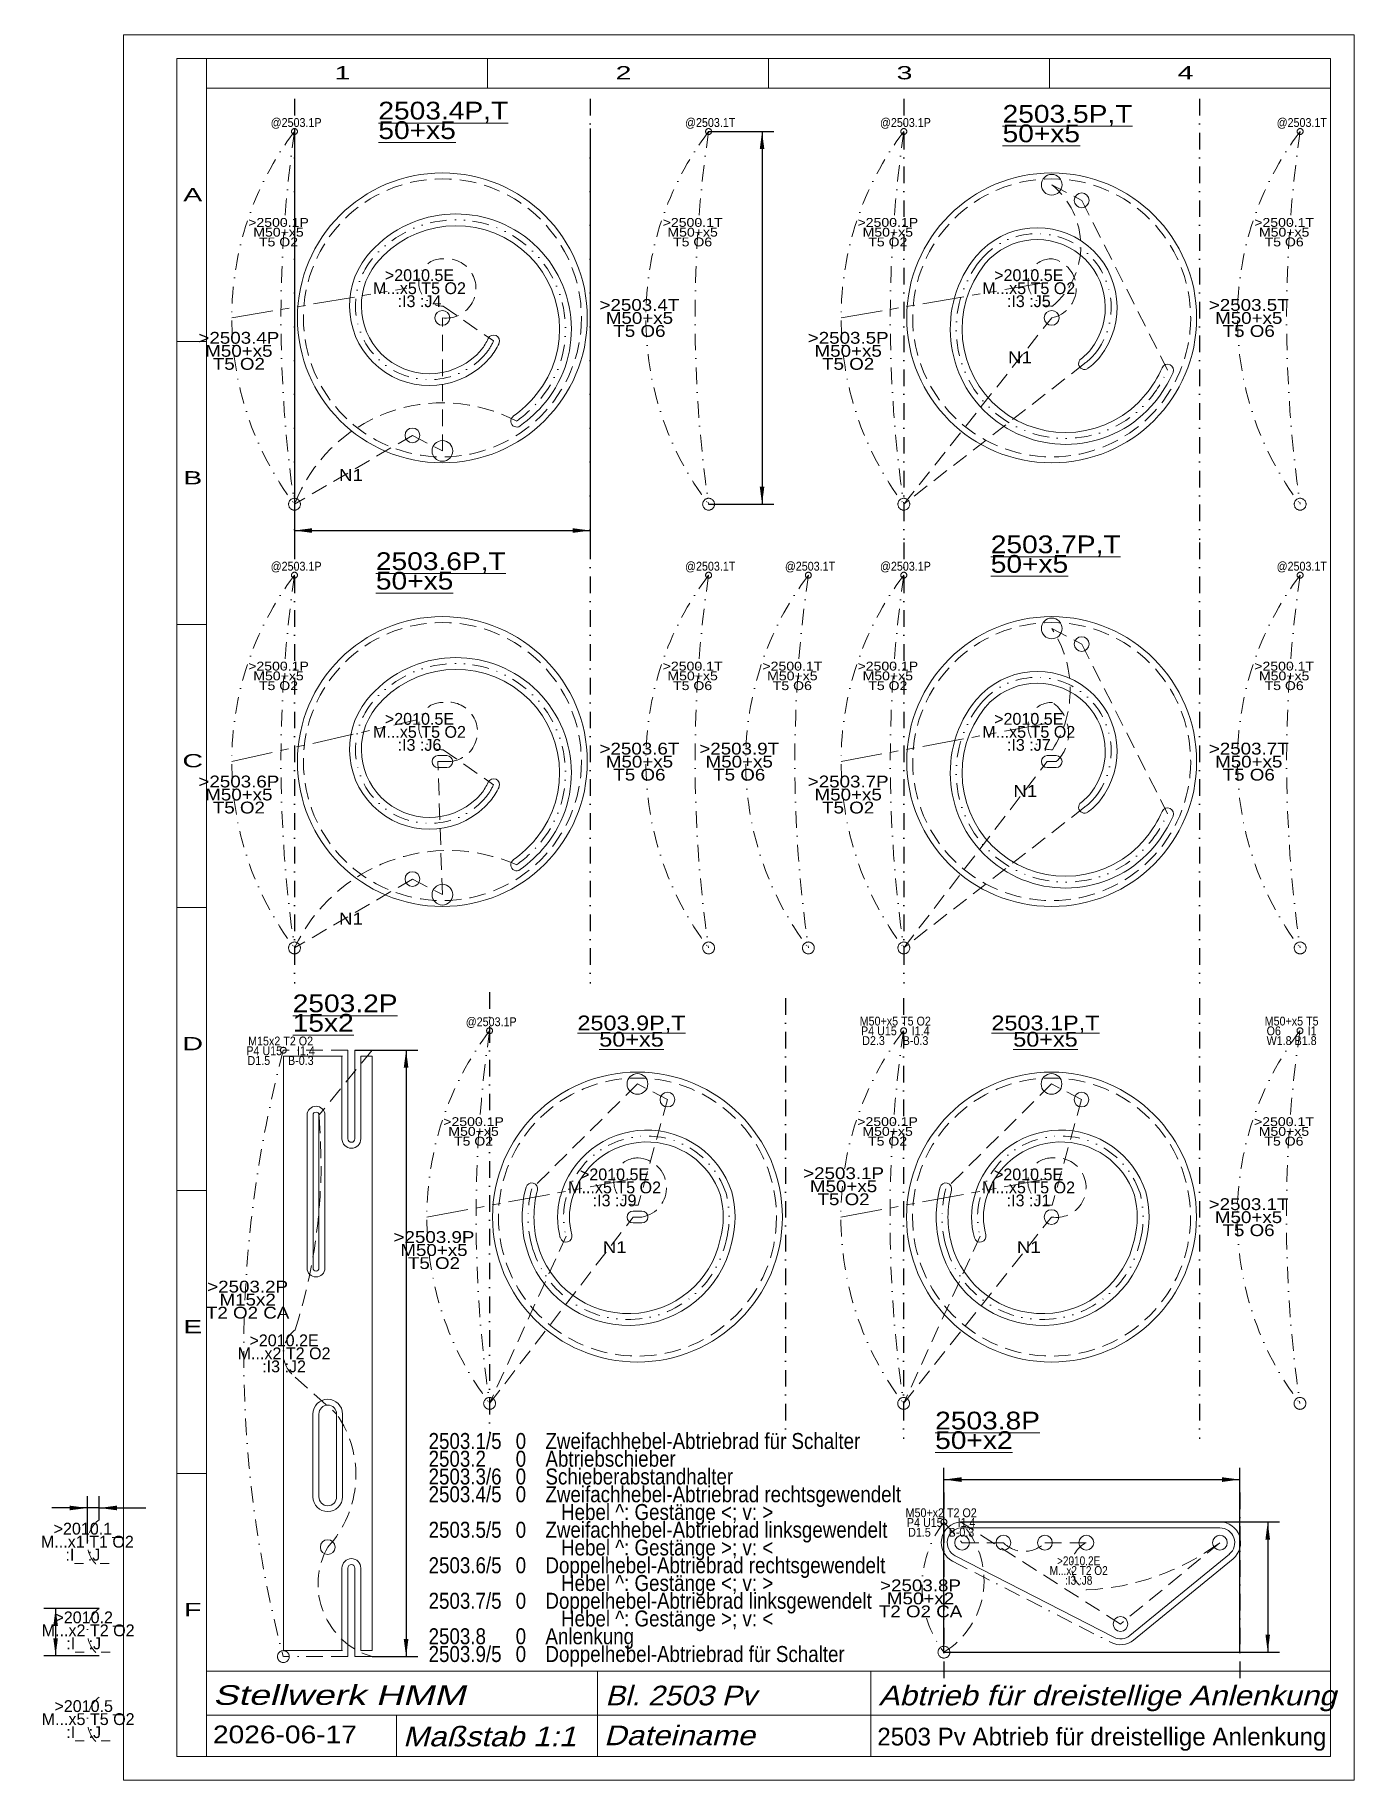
# Model space of a CAD drawing. Extents: x -14 to 209, y 1 to 296.
import ezdxf
from ezdxf.enums import TextEntityAlignment as Align

# ---------------------------------------------------------------- set-up
doc = ezdxf.new("R2010")
doc.units = 0
doc.header["$LTSCALE"] = 5.614231
for name, pattern in [('BORDER', [1.75, 0.5, -0.25, 0.5, -0.25, 0, -0.25]), ('DASHDOT', [1, 0.5, -0.25, 0, -0.25]), ('DASHED', [0.75, 0.5, -0.25]), ('DIVIDE', [1.25, 0.5, -0.25, 0, -0.25, 0, -0.25]), ('PHANTOM', [2.5, 1.25, -0.25, 0.25, -0.25, 0.25, -0.25])]:
    doc.linetypes.add(name, pattern=pattern)
for name, color, linetype, lineweight in [('2010___ ZIFFERN', 230, 'CONTINUOUS', 13), ('2501 HEBEL 22_5_0_-22_5', 190, 'CONTINUOUS', 18), ('2501 ROLLEN', 134, 'CONTINUOUS', 18), ('2501 SCHIEBER', 142, 'CONTINUOUS', 18), ('2503_1P', 30, 'CONTINUOUS', 0), ('2503_1T', 14, 'CONTINUOUS', 0), ('2503_2P', 30, 'CONTINUOUS', 0), ('2503_4P', 30, 'CONTINUOUS', 0), ('2503_4T', 14, 'CONTINUOUS', 0), ('2503_5P', 30, 'CONTINUOUS', 0), ('2503_5T', 14, 'CONTINUOUS', 0), ('2503_6P', 30, 'CONTINUOUS', 0), ('2503_6T', 14, 'CONTINUOUS', 0), ('2503_7P', 30, 'CONTINUOUS', 0), ('2503_7T', 14, 'CONTINUOUS', 0), ('2503_8P', 30, 'CONTINUOUS', 0), ('2503_9P', 30, 'CONTINUOUS', 0), ('2503_9T', 14, 'CONTINUOUS', 0), ('2503___ ABTRIEB FÜR DREISTELLIGE ANLENKUNG', 6, 'DASHDOT', 0), ('BEMASSUNG', 7, 'CONTINUOUS', 25), ('BESCHRIFTUNG0', 7, 'CONTINUOUS', 25), ('MASSGRENZEN', 172, 'CONTINUOUS', 25), ('MASSLINIEN', 172, 'CONTINUOUS', 25), ('MASSTEXTE', 212, 'CONTINUOUS', 25), ('MITTELLINIEN', 5, 'DASHDOT', 25), ('STANDARD', 7, 'CONTINUOUS', 0)]:
    doc.layers.add(name, color=color, linetype=linetype, lineweight=lineweight)
doc.styles.add('Arial', font='arial.ttf')

# ---------------------------------------------------------------- blocks, each defined once
blk = doc.blocks.new('D352244480')
at = {"layer": 'MASSGRENZEN'}
for points in [[(194.4, 44.63), (194.79, 41.65), (194.01, 41.65)], [(194.4, 22.62), (194.01, 25.6), (194.79, 25.6)]]:
    blk.add_solid(points, dxfattribs=at)
at = {"layer": 'MASSLINIEN', "color": 172}
for p, q in [((142.44, 44.63), (196.4, 44.63)), ((194.4, 44.63), (194.4, 22.62)), ((139.66, 22.62), (196.4, 22.62))]:
    blk.add_line(p, q, dxfattribs=at)
blk = doc.blocks.new('D352244224')
at = {"layer": 'MASSGRENZEN'}
for points in [[(139.66, 51.8), (142.64, 52.19), (142.64, 51.4)], [(189.66, 51.8), (186.69, 51.4), (186.69, 52.19)]]:
    blk.add_solid(points, dxfattribs=at)
at = {"layer": 'MASSLINIEN', "color": 172}
for p, q in [((139.66, 22.62), (139.66, 53.8)), ((189.66, 22.62), (189.66, 53.8)), ((139.66, 51.8), (189.66, 51.8))]:
    blk.add_line(p, q, dxfattribs=at)
blk = doc.blocks.new('D352242688')
at = {"layer": 'MASSGRENZEN'}
for points in [[(48.75, 124.38), (49.14, 121.41), (48.35, 121.41)], [(48.75, 21.88), (48.35, 24.85), (49.14, 24.85)]]:
    blk.add_solid(points, dxfattribs=at)
at = {"layer": 'MASSLINIEN', "color": 172}
for p, q in [((40.1, 124.38), (50.75, 124.38)), ((48.75, 124.38), (48.75, 21.88)), ((43, 21.88), (50.75, 21.88))]:
    blk.add_line(p, q, dxfattribs=at)
blk = doc.blocks.new('D352232192')
at = {"layer": 'MASSGRENZEN'}
for points in [[(29.88, 212.22), (32.86, 212.61), (32.86, 211.83)], [(79.88, 212.22), (76.91, 211.83), (76.91, 212.61)]]:
    blk.add_solid(points, dxfattribs=at)
at = {"layer": 'MASSLINIEN', "color": 172}
for p, q in [((29.88, 280.17), (29.88, 210.22)), ((79.88, 280.17), (79.88, 210.22)), ((29.88, 212.22), (79.88, 212.22))]:
    blk.add_line(p, q, dxfattribs=at)
blk = doc.blocks.new('D352242176')
at = {"layer": 'MASSGRENZEN'}
for points in [[(108.92, 279.67), (109.31, 276.69), (108.53, 276.69)], [(108.92, 216.67), (108.53, 219.64), (109.31, 219.64)]]:
    blk.add_solid(points, dxfattribs=at)
at = {"layer": 'MASSLINIEN', "color": 172}
for p, q in [((99.88, 279.67), (110.92, 279.67)), ((108.92, 279.67), (108.92, 216.67)), ((99.88, 216.67), (110.92, 216.67))]:
    blk.add_line(p, q, dxfattribs=at)
blk = doc.blocks.new('D397008128')
at = {"layer": 'MASSGRENZEN'}
for points in [[(-10.5, 30.02), (-10.11, 27.04), (-10.89, 27.04)], [(-10.5, 22.02), (-10.89, 24.99), (-10.11, 24.99)]]:
    blk.add_solid(points, dxfattribs=at)
at = {"layer": 'MASSLINIEN', "color": 172}
for p, q in [((-3.13, 30.02), (-12.5, 30.02)), ((-10.5, 30.02), (-10.5, 22.02)), ((-3.13, 22.02), (-12.5, 22.02))]:
    blk.add_line(p, q, dxfattribs=at)
blk = doc.blocks.new('D397009920')
at = {"layer": 'MASSGRENZEN'}
for points in [[(-5.13, 47), (-8.1, 46.61), (-8.1, 47.39)], [(-3.13, 47), (-0.15, 47.39), (-0.15, 46.61)]]:
    blk.add_solid(points, dxfattribs=at)
at = {"layer": 'MASSLINIEN', "color": 172}
for p, q in [((-5.13, 41.01), (-5.13, 49)), ((-3.13, 45.01), (-3.13, 49)), ((-5.13, 47), (-11.16, 47)), ((-3.13, 47), (-5.13, 47)), ((-3.13, 47), (4.77, 47))]:
    blk.add_line(p, q, dxfattribs=at)

msp = doc.modelspace()

# ---------------------------------------------------------------- linework, layer by layer
at = {"layer": '2010___ ZIFFERN', "linetype": 'DASHDOT'}
for centre in [(-0.13, 41.01), (-0.13, 26.02), (-0.13, 11.02)]:
    msp.add_arc(centre, 5, 126.8699, 233.1301, dxfattribs=at)
at = {"layer": '2501 HEBEL 22_5_0_-22_5'}
for p, q in [((186.32, 43.63), (142.53, 43.63)), ((141.58, 38.9), (168.37, 25.15)), ((171.1, 25.44), (187.91, 39.19))]:
    msp.add_line(p, q, dxfattribs=at)
for centre, radius, start, end in [((142.73, 41.13), 2.51, 94.5106, 242.843), ((186.32, 41.13), 2.5, 309.2828, 450), ((169.51, 27.38), 2.5, 242.843, 309.2828)]:
    msp.add_arc(centre, radius, start, end, dxfattribs=at)
at = {"layer": '2501 ROLLEN'}
for p, q in [((54.13, 174.17), (55.63, 174.17)), ((157.13, 174.17), (158.63, 174.17)), ((55.63, 172.17), (54.13, 172.17)), ((158.63, 172.17), (157.13, 172.17)), ((87.11, 97.17), (88.61, 97.17)), ((88.61, 95.17), (87.11, 95.17))]:
    msp.add_line(p, q, dxfattribs=at)
for centre in [(54.88, 248.17), (54.88, 248.17), (157.88, 248.17), (157.88, 248.17), (54.88, 173.17), (54.88, 173.17), (157.88, 173.17), (157.88, 173.17), (87.86, 96.17), (157.85, 96.17)]:
    msp.add_circle(centre, 24.5, dxfattribs=at)
at = {"layer": '2501 ROLLEN', "linetype": 'DASHED'}
for centre in [(54.88, 248.17), (157.88, 248.17), (54.88, 173.17), (157.88, 173.17), (87.86, 96.17), (157.85, 96.17)]:
    msp.add_circle(centre, 23.5, dxfattribs=at)
at = {"layer": '2501 ROLLEN'}
for centre, radius, start, end in [((57.19, 246.24), 19.5, 320.8349, 500.6322), ((57.19, 246.24), 17.5, 320.8349, 500.6322), ((155.43, 249.91), 13.5, 321.6737, 499.7934), ((155.43, 249.91), 11.5, 321.6737, 499.7934), ((52.69, 250.22), 13.5, 141.6737, 319.7934), ((52.69, 250.22), 11.5, 141.6737, 319.7934), ((160.23, 246.29), 19.5, 140.8349, 320.6322), ((160.23, 246.29), 17.5, 140.8349, 320.6322), ((63.54, 244.26), 1, 335.7336, 515.7336), ((54.88, 248.17), 8.5, 320.8442, 335.7336), ((54.88, 248.17), 10.5, 320.8442, 335.7336), ((157.88, 248.17), 8.5, 305.7336, 320.623), ((163.43, 240.45), 1, 125.7336, 305.7336), ((157.88, 248.17), 10.5, 305.7336, 320.623), ((157.88, 248.17), 20.5, 320.7385, 335.7336), ((177.48, 239.33), 1, 335.7336, 515.7336), ((157.88, 248.17), 22.5, 320.7385, 335.7336), ((54.88, 248.17), 20.5, 305.7336, 320.7286), ((54.88, 248.17), 22.5, 305.7336, 320.7286), ((67.44, 230.71), 1, 125.7336, 305.7336), ((57.19, 171.24), 19.5, 320.8349, 500.6322), ((57.19, 171.24), 17.5, 320.8349, 500.6322), ((155.43, 174.91), 13.5, 321.6737, 499.7934), ((155.43, 174.91), 11.5, 321.6737, 499.7934), ((52.69, 175.22), 13.5, 141.6737, 319.7934), ((160.23, 171.29), 19.5, 140.8349, 320.6322), ((52.69, 175.22), 11.5, 141.6737, 319.7934), ((160.23, 171.29), 17.5, 140.8349, 320.6322), ((54.13, 173.17), 1, 90, 270), ((55.63, 173.17), 1, 270, 450), ((157.13, 173.17), 1, 90, 270), ((158.63, 173.17), 1, 270, 450), ((54.88, 173.17), 8.5, 320.8442, 335.7336), ((63.54, 169.26), 1, 335.7336, 515.7336), ((54.88, 173.17), 10.5, 320.8442, 335.7336), ((163.43, 165.45), 1, 125.7336, 305.7336), ((157.88, 173.17), 8.5, 305.7336, 320.623), ((157.88, 173.17), 10.5, 305.7336, 320.623), ((177.48, 164.33), 1, 335.7336, 515.7336), ((157.88, 173.17), 20.5, 320.7385, 335.7336), ((157.88, 173.17), 22.5, 320.7385, 335.7336), ((54.88, 173.17), 20.5, 305.7336, 320.7286), ((67.44, 155.71), 1, 125.7336, 305.7336), ((54.88, 173.17), 22.5, 305.7336, 320.7286), ((89.43, 95.75), 15.12, 17.9774, 165), ((159.41, 95.75), 15.12, 17.9774, 165), ((89.43, 95.75), 13.12, 18.4433, 165), ((159.41, 95.75), 13.12, 18.4433, 165), ((87.86, 96.17), 19.5, 165, 194.9758), ((69.99, 100.95), 1, 345, 525), ((87.86, 96.17), 17.5, 165, 194.9758), ((87.86, 96.17), 16.5, 345.1748, 374.9166), ((157.85, 96.17), 19.5, 165, 194.9758), ((139.98, 100.95), 1, 345, 525), ((157.85, 96.17), 17.5, 165, 194.9758), ((157.85, 96.17), 16.5, 345.1748, 374.9166), ((87.86, 96.17), 13.5, 165, 194.9843), ((87.86, 96.17), 11.5, 165, 194.9908), ((87.86, 96.17), 14.5, 345, 374.9124), ((157.85, 96.17), 13.5, 165, 194.9843), ((157.85, 96.17), 11.5, 165, 194.9908), ((157.85, 96.17), 14.5, 345, 374.9124), ((87.11, 96.17), 1, 90, 270), ((88.61, 96.17), 1, 270, 450), ((86.32, 95.75), 17.9, 194.9758, 347.7153), ((86.32, 95.75), 15.9, 194.9758, 347.8755), ((75.79, 92.93), 1, 194.9471, 374.9471), ((156.31, 95.75), 17.9, 194.9758, 347.7153), ((156.31, 95.75), 15.9, 194.9758, 347.8755), ((145.77, 92.93), 1, 194.9471, 374.9471)]:
    msp.add_arc(centre, radius, start, end, dxfattribs=at)
at = {"layer": '2501 SCHIEBER'}
for p, q in [((28, 22.88), (28, 123.37)), ((38, 123.37), (28, 123.37)), ((37.9, 109.41), (37.9, 123.37)), ((41.1, 109.41), (41.1, 123.37)), ((41.1, 123.37), (43, 123.37)), ((43, 22.88), (43, 123.37)), ((32.02, 113.41), (32.02, 87.55)), ((35.02, 113.41), (35.02, 87.55)), ((33, 48.88), (33, 62.88)), ((38, 62.88), (38, 48.88)), ((37.9, 36.83), (37.9, 22.88)), ((41.1, 36.83), (41.1, 22.88)), ((38, 22.88), (28, 22.88)), ((41.1, 22.88), (43, 22.88))]:
    msp.add_line(p, q, dxfattribs=at)
for centre, radius, start, end in [((33.52, 113.41), 1.5, 0, 180), ((39.5, 109.41), 1.6, 180, 360), ((33.52, 87.55), 1.5, 180, 360), ((35.5, 62.88), 2.5, 0, 180), ((35.5, 48.88), 2.5, 180, 360), ((39.5, 36.83), 1.6, 0, 180)]:
    msp.add_arc(centre, radius, start, end, dxfattribs=at)
at = {"layer": '2503_1P', "linetype": 'DASHED'}
for p, q in [((157.85, 118.67), (139.98, 100.95)), ((162.92, 116.03), (157.85, 118.67)), ((162.92, 116.03), (157.97, 98.17)), ((132.85, 64.67), (157.85, 96.17)), ((145.78, 92.93), (132.85, 64.67))]:
    msp.add_line(p, q, dxfattribs=at)
at = {"layer": '2503_1P', "linetype": 'PHANTOM'}
for centre, radius in [((132.85, 127.67), 0.5), ((132.85, 64.67), 1)]:
    msp.add_circle(centre, radius, dxfattribs=at)
at = {"layer": '2503_1P'}
for centre, radius in [((157.85, 118.67), 1.75), ((162.92, 116.03), 1.25), ((157.85, 96.17), 1.25)]:
    msp.add_circle(centre, radius, dxfattribs=at)
at = {"layer": '2503_1P', "linetype": 'DASHDOT'}
for centre, radius, start, end in [((348.01, 96.17), 217.46, 171.6711, 188.3289), ((157.85, 102.17), 4, 88.2101, 271.7899)]:
    msp.add_arc(centre, radius, start, end, dxfattribs=at)
at = {"layer": '2503_1P', "linetype": 'DIVIDE'}
for centre, radius, start, end in [((159.41, 95.75), 14.12, 18.318, 165), ((157.85, 96.17), 18.5, 165, 194.9758), ((157.85, 96.17), 12.5, 165, 194.9908), ((157.85, 96.17), 15.5, 345.0929, 375.0261), ((156.31, 95.75), 16.9, 194.9758, 347.7906)]:
    msp.add_arc(centre, radius, start, end, dxfattribs=at)
at = {"layer": '2503_1P', "linetype": 'DASHED'}
msp.add_arc((158.64, 101.16), 5.05, 261.0481, 457.5198, dxfattribs=at)
at = {"layer": '2503_1T', "linetype": 'PHANTOM'}
for centre, radius in [((199.85, 127.67), 0.5), ((199.85, 64.67), 1)]:
    msp.add_circle(centre, radius, dxfattribs=at)
at = {"layer": '2503_1T', "linetype": 'DASHDOT'}
msp.add_arc((415.01, 96.17), 217.46, 171.6711, 188.3289, dxfattribs=at)
at = {"layer": '2503_2P', "linetype": 'BORDER'}
for p, q in [((38.9, 124.37), (28, 124.37)), ((38.9, 21.88), (28, 21.88))]:
    msp.add_line(p, q, dxfattribs=at)
at = {"layer": '2503_2P', "linetype": 'DASHED'}
for p, q in [((43, 124.38), (34.02, 113.41)), ((30, 69.12), (37, 62.88))]:
    msp.add_line(p, q, dxfattribs=at)
at = {"layer": '2503_2P'}
for p, q in [((38.9, 109.41), (38.9, 124.37)), ((40.1, 109.41), (40.1, 124.38)), ((40.1, 124.38), (43, 124.38)), ((33.02, 113.41), (33.02, 87.55)), ((34.02, 113.41), (34.02, 87.55)), ((34, 48.88), (34, 62.88)), ((37, 62.88), (37, 48.88)), ((38.9, 36.83), (38.9, 21.88)), ((40.1, 36.83), (40.1, 21.88)), ((40.1, 21.88), (43, 21.88))]:
    msp.add_line(p, q, dxfattribs=at)
at = {"layer": '2503_2P', "linetype": 'PHANTOM'}
for centre, radius in [((28, 124.37), 0.5), ((28, 21.88), 1)]:
    msp.add_circle(centre, radius, dxfattribs=at)
at = {"layer": '2503_2P'}
msp.add_circle((35.5, 40.38), 1.25, dxfattribs=at)
at = {"layer": '2503_2P', "linetype": 'DASHED'}
for centre, radius, start, end in [((-58.66, 105.31), 93.03, 342.3655, 364.9967), ((22.28, 52.56), 17.98, 317.3391, 395.0327), ((46.64, 34.12), 12.78, 150.693, 253.4448)]:
    msp.add_arc(centre, radius, start, end, dxfattribs=at)
at = {"layer": '2503_2P'}
for centre, radius, start, end in [((33.52, 113.41), 0.5, 0, 180), ((39.5, 109.41), 0.6, 180, 360), ((33.52, 87.55), 0.5, 180, 360), ((35.5, 62.88), 1.5, 0, 180), ((35.5, 48.88), 1.5, 180, 360), ((39.5, 36.83), 0.6, 0, 180)]:
    msp.add_arc(centre, radius, start, end, dxfattribs=at)
at = {"layer": '2503_2P', "linetype": 'DASHDOT'}
msp.add_arc((33, 73.12), 5, 126.8699, 233.1301, dxfattribs=at)
at = {"layer": '2503_4P', "linetype": 'DASHED'}
for p, q in [((54.88, 225.67), (54.88, 248.17)), ((55.01, 250.17), (63.54, 244.26)), ((49.82, 228.3), (29.88, 216.67)), ((49.82, 228.3), (54.88, 225.67))]:
    msp.add_line(p, q, dxfattribs=at)
at = {"layer": '2503_4P', "linetype": 'PHANTOM'}
for centre, radius in [((29.88, 279.67), 0.5), ((29.88, 216.67), 1)]:
    msp.add_circle(centre, radius, dxfattribs=at)
at = {"layer": '2503_4P'}
for centre, radius in [((54.88, 248.17), 1.25), ((49.82, 228.3), 1.25), ((54.88, 225.67), 1.75)]:
    msp.add_circle(centre, radius, dxfattribs=at)
at = {"layer": '2503_4P', "linetype": 'DASHDOT'}
for centre, radius, start, end in [((245.05, 248.17), 217.46, 171.6711, 188.3289), ((54.88, 254.17), 4, 88.2101, 271.7899)]:
    msp.add_arc(centre, radius, start, end, dxfattribs=at)
at = {"layer": '2503_4P', "linetype": 'DIVIDE'}
for centre, radius, start, end in [((57.19, 246.24), 18.5, 320.832, 500.6322), ((52.69, 250.22), 12.5, 141.6737, 319.8351), ((54.88, 248.17), 9.5, 320.7885, 335.7336), ((54.88, 248.17), 21.5, 305.7336, 320.7311)]:
    msp.add_arc(centre, radius, start, end, dxfattribs=at)
at = {"layer": '2503_4P', "linetype": 'DASHED'}
for centre, radius, start, end in [((55.52, 253.16), 5.03, 262.7629, 455.8051), ((54.9, 207.01), 26.81, 62.1152, 158.9003)]:
    msp.add_arc(centre, radius, start, end, dxfattribs=at)
at = {"layer": '2503_4T', "linetype": 'PHANTOM'}
for centre, radius in [((99.88, 279.67), 0.5), ((99.88, 216.67), 1)]:
    msp.add_circle(centre, radius, dxfattribs=at)
at = {"layer": '2503_4T', "linetype": 'DASHDOT'}
msp.add_arc((315.05, 248.17), 217.46, 171.6711, 188.3289, dxfattribs=at)
at = {"layer": '2503_5P', "linetype": 'DASHED'}
for p, q in [((157.88, 270.67), (162.95, 268.03)), ((162.95, 268.03), (177.48, 239.33)), ((132.88, 216.67), (157.88, 248.17)), ((163.43, 240.45), (132.88, 216.67))]:
    msp.add_line(p, q, dxfattribs=at)
at = {"layer": '2503_5P', "linetype": 'PHANTOM'}
for centre, radius in [((132.88, 279.67), 0.5), ((132.88, 216.67), 1)]:
    msp.add_circle(centre, radius, dxfattribs=at)
at = {"layer": '2503_5P'}
for centre, radius in [((157.88, 270.67), 1.75), ((162.95, 268.03), 1.25), ((157.88, 248.17), 1.25)]:
    msp.add_circle(centre, radius, dxfattribs=at)
at = {"layer": '2503_5P', "linetype": 'DASHDOT'}
for centre, radius, start, end in [((348.05, 248.17), 217.46, 171.6711, 188.3289), ((157.88, 254.17), 4, 88.2101, 271.7899)]:
    msp.add_arc(centre, radius, start, end, dxfattribs=at)
at = {"layer": '2503_5P', "linetype": 'DASHED'}
for centre, radius, start, end in [((149.56, 260.37), 13.24, 309.6448, 411.054), ((156.93, 253.18), 5.1, 280.76, 437.808)]:
    msp.add_arc(centre, radius, start, end, dxfattribs=at)
at = {"layer": '2503_5P', "linetype": 'DIVIDE'}
for centre, radius, start, end in [((155.43, 249.91), 12.5, 321.632, 499.7934), ((160.23, 246.29), 18.5, 140.8349, 320.6351), ((157.88, 248.17), 9.5, 305.7336, 320.6786), ((157.88, 248.17), 21.5, 320.736, 335.7336)]:
    msp.add_arc(centre, radius, start, end, dxfattribs=at)
at = {"layer": '2503_5T', "linetype": 'PHANTOM'}
for centre, radius in [((199.88, 279.67), 0.5), ((199.88, 216.67), 1)]:
    msp.add_circle(centre, radius, dxfattribs=at)
at = {"layer": '2503_5T', "linetype": 'DASHDOT'}
msp.add_arc((415.05, 248.17), 217.46, 171.6711, 188.3289, dxfattribs=at)
at = {"layer": '2503_6P', "linetype": 'DASHED'}
for p, q in [((55.01, 175.17), (63.54, 169.26)), ((54.88, 150.67), (54.13, 173.17)), ((49.82, 153.3), (29.88, 141.67)), ((49.82, 153.3), (54.88, 150.67))]:
    msp.add_line(p, q, dxfattribs=at)
at = {"layer": '2503_6P'}
msp.add_line((54.13, 173.17), (55.63, 173.17), dxfattribs=at)
at = {"layer": '2503_6P', "linetype": 'PHANTOM'}
for centre, radius in [((29.88, 204.67), 0.5), ((29.88, 141.67), 1)]:
    msp.add_circle(centre, radius, dxfattribs=at)
at = {"layer": '2503_6P'}
for centre, radius in [((49.82, 153.3), 1.25), ((54.88, 150.67), 1.75)]:
    msp.add_circle(centre, radius, dxfattribs=at)
at = {"layer": '2503_6P', "linetype": 'DASHDOT'}
for centre, radius, start, end in [((245.05, 173.17), 217.46, 171.6711, 188.3289), ((54.88, 179.17), 4, 88.2101, 271.7899)]:
    msp.add_arc(centre, radius, start, end, dxfattribs=at)
at = {"layer": '2503_6P', "linetype": 'DIVIDE'}
for centre, radius, start, end in [((57.19, 171.24), 18.5, 320.832, 500.6322), ((52.69, 175.22), 12.5, 141.6737, 319.8351), ((54.88, 173.17), 9.5, 320.7885, 335.7336), ((54.88, 173.17), 21.5, 305.7336, 320.7311)]:
    msp.add_arc(centre, radius, start, end, dxfattribs=at)
at = {"layer": '2503_6P', "linetype": 'DASHED'}
for centre, radius, start, end in [((55.78, 178.2), 5.03, 268.3183, 458.833), ((55.88, 129.4), 28.74, 66.2735, 154.7421)]:
    msp.add_arc(centre, radius, start, end, dxfattribs=at)
at = {"layer": '2503_6T', "linetype": 'PHANTOM'}
for centre, radius in [((99.88, 204.67), 0.5), ((99.88, 141.67), 1)]:
    msp.add_circle(centre, radius, dxfattribs=at)
at = {"layer": '2503_6T', "linetype": 'DASHDOT'}
msp.add_arc((315.05, 173.17), 217.46, 171.6711, 188.3289, dxfattribs=at)
at = {"layer": '2503_7P', "linetype": 'DASHED'}
for p, q in [((157.88, 195.67), (162.95, 193.03)), ((162.95, 193.03), (177.48, 164.33)), ((132.88, 141.67), (157.13, 173.17)), ((163.43, 165.45), (132.88, 141.67))]:
    msp.add_line(p, q, dxfattribs=at)
at = {"layer": '2503_7P'}
msp.add_line((157.13, 173.17), (158.63, 173.17), dxfattribs=at)
at = {"layer": '2503_7P', "linetype": 'PHANTOM'}
for centre, radius in [((132.88, 204.67), 0.5), ((132.88, 141.67), 1)]:
    msp.add_circle(centre, radius, dxfattribs=at)
at = {"layer": '2503_7P'}
for centre, radius in [((157.88, 195.67), 1.75), ((162.95, 193.03), 1.25)]:
    msp.add_circle(centre, radius, dxfattribs=at)
at = {"layer": '2503_7P', "linetype": 'DASHDOT'}
for centre, radius, start, end in [((348.05, 173.17), 217.46, 171.6711, 188.3289), ((157.88, 179.17), 4, 88.2101, 271.7899)]:
    msp.add_arc(centre, radius, start, end, dxfattribs=at)
at = {"layer": '2503_7P', "linetype": 'DASHED'}
for centre, radius, start, end in [((142.36, 185.32), 18.65, 327.014, 393.6848), ((154.34, 177.92), 6.4, 312.0966, 415.0546)]:
    msp.add_arc(centre, radius, start, end, dxfattribs=at)
at = {"layer": '2503_7P', "linetype": 'DIVIDE'}
for centre, radius, start, end in [((155.43, 174.91), 12.5, 321.632, 499.7934), ((160.23, 171.29), 18.5, 140.8349, 320.6351), ((157.88, 173.17), 9.5, 305.7336, 320.6786), ((157.88, 173.17), 21.5, 320.736, 335.7336)]:
    msp.add_arc(centre, radius, start, end, dxfattribs=at)
at = {"layer": '2503_7T', "linetype": 'PHANTOM'}
for centre, radius in [((199.88, 204.67), 0.5), ((199.88, 141.67), 1)]:
    msp.add_circle(centre, radius, dxfattribs=at)
at = {"layer": '2503_7T', "linetype": 'DASHDOT'}
msp.add_arc((415.05, 173.17), 217.46, 171.6711, 188.3289, dxfattribs=at)
at = {"layer": '2503_8P', "linetype": 'DASHED'}
for p, q in [((139.66, 44.62), (142.73, 41.13)), ((169.51, 27.38), (142.44, 44.63)), ((142.73, 41.13), (149.73, 41.13)), ((156.73, 41.13), (163.73, 41.13)), ((186.32, 41.13), (169.51, 27.38))]:
    msp.add_line(p, q, dxfattribs=at)
at = {"layer": '2503_8P', "linetype": 'BORDER'}
for p, q in [((186.32, 44.63), (142.44, 44.63)), ((141.12, 38.01), (167.92, 24.26))]:
    msp.add_line(p, q, dxfattribs=at)
at = {"layer": '2503_8P'}
msp.add_line((171.73, 24.67), (188.54, 38.42), dxfattribs=at)
at = {"layer": '2503_8P', "linetype": 'PHANTOM'}
for centre, radius in [((139.66, 44.62), 0.5), ((139.66, 22.62), 1)]:
    msp.add_circle(centre, radius, dxfattribs=at)
at = {"layer": '2503_8P'}
for centre in [(142.73, 41.13), (149.73, 41.13), (156.73, 41.13), (163.73, 41.13), (186.32, 41.13), (186.32, 41.13), (186.32, 41.13), (169.51, 27.38)]:
    msp.add_circle(centre, 1.25, dxfattribs=at)
for centre, radius, start, end in [((142.73, 41.13), 3.51, 94.5106, 242.843), ((186.32, 41.13), 3.5, 309.2828, 450), ((169.51, 27.38), 3.5, 242.843, 309.2828)]:
    msp.add_arc(centre, radius, start, end, dxfattribs=at)
at = {"layer": '2503_8P', "linetype": 'DASHED'}
for centre, radius, start, end in [((132.24, 34.74), 14.21, 301.4918, 404.07), ((153.23, 44.58), 4.92, 224.6178, 315.3822), ((161.81, 74.45), 41.36, 272.6486, 306.3395)]:
    msp.add_arc(centre, radius, start, end, dxfattribs=at)
at = {"layer": '2503_8P', "linetype": 'DASHDOT'}
msp.add_arc((165.68, 37.13), 4.45, 115.9937, 244.0063, dxfattribs=at)
at = {"layer": '2503_9P', "linetype": 'DASHED'}
for p, q in [((87.86, 118.67), (69.99, 100.95)), ((92.93, 116.03), (87.86, 118.67)), ((92.93, 116.03), (87.99, 98.17)), ((62.86, 64.67), (87.11, 96.17)), ((75.79, 92.93), (62.86, 64.67))]:
    msp.add_line(p, q, dxfattribs=at)
at = {"layer": '2503_9P'}
msp.add_line((87.11, 96.17), (88.61, 96.17), dxfattribs=at)
at = {"layer": '2503_9P', "linetype": 'PHANTOM'}
for centre, radius in [((62.86, 127.67), 0.5), ((62.86, 64.67), 1)]:
    msp.add_circle(centre, radius, dxfattribs=at)
at = {"layer": '2503_9P'}
for centre, radius in [((87.86, 118.67), 1.75), ((92.93, 116.03), 1.25)]:
    msp.add_circle(centre, radius, dxfattribs=at)
at = {"layer": '2503_9P', "linetype": 'DASHDOT'}
for centre, radius, start, end in [((278.03, 96.17), 217.46, 171.6711, 188.3289), ((87.86, 102.17), 4, 88.2101, 271.7899)]:
    msp.add_arc(centre, radius, start, end, dxfattribs=at)
at = {"layer": '2503_9P', "linetype": 'DIVIDE'}
for centre, radius, start, end in [((89.43, 95.75), 14.12, 18.318, 165), ((87.86, 96.17), 18.5, 165, 194.9758), ((87.86, 96.17), 12.5, 165, 194.9908), ((87.86, 96.17), 15.5, 345.0929, 375.0261), ((86.32, 95.75), 16.9, 194.9758, 347.7906)]:
    msp.add_arc(centre, radius, start, end, dxfattribs=at)
at = {"layer": '2503_9P', "linetype": 'DASHED'}
msp.add_arc((87.72, 101.13), 5.04, 280.1368, 447.0145, dxfattribs=at)
at = {"layer": '2503_9T', "linetype": 'PHANTOM'}
for centre, radius in [((116.75, 204.67), 0.5), ((116.75, 141.67), 1)]:
    msp.add_circle(centre, radius, dxfattribs=at)
at = {"layer": '2503_9T', "linetype": 'DASHDOT'}
msp.add_arc((331.92, 173.17), 217.46, 171.6711, 188.3289, dxfattribs=at)
at = {"layer": '2503___ ABTRIEB FÜR DREISTELLIGE ANLENKUNG', "linetype": 'PHANTOM'}
for p, q in [((122.28, 248.17), (156.58, 254.08)), ((19.28, 248.17), (48.9, 253.2)), ((19.28, 173.17), (50.56, 180.2)), ((122.28, 173.17), (157.65, 179.72)), ((52.26, 96.17), (87.63, 102.72)), ((122.25, 96.17), (157.62, 102.72))]:
    msp.add_line(p, q, dxfattribs=at)
at = {"layer": '2503___ ABTRIEB FÜR DREISTELLIGE ANLENKUNG'}
for centre, radius in [((71.37, 248.17), 52.09), ((174.37, 248.17), 52.09), ((71.37, 173.17), 52.09), ((174.37, 173.17), 52.09), ((104.35, 96.17), 52.09), ((174.33, 96.17), 52.09), ((154.15, 33.62), 18.19)]:
    msp.add_arc(centre, radius, 142.7898, 217.2102, dxfattribs=at)
at = {"layer": '2503___ ABTRIEB FÜR DREISTELLIGE ANLENKUNG', "color": 134}
for centre in [(141.37, 248.17), (241.37, 248.17), (141.37, 173.17), (158.24, 173.17), (241.37, 173.17), (241.33, 96.17)]:
    msp.add_arc(centre, 52.09, 142.7898, 217.2102, dxfattribs=at)
at = {"layer": '2503___ ABTRIEB FÜR DREISTELLIGE ANLENKUNG', "linetype": 'DASHDOT'}
msp.add_arc((220.79, 73.12), 199.49, 165.114, 194.886, dxfattribs=at)
at = {"layer": 'MITTELLINIEN'}
for p, q in [((29.88, 285.17), (29.88, 210.67)), ((79.88, 285.17), (79.88, 210.67)), ((132.88, 285.17), (132.88, 210.67)), ((182.88, 285.17), (182.88, 210.67)), ((29.88, 210.17), (29.88, 135.67)), ((79.88, 210.17), (79.88, 135.67)), ((132.88, 210.17), (132.88, 135.67)), ((182.88, 210.17), (182.88, 135.67)), ((62.86, 134.17), (62.86, 59.67)), ((112.86, 133.17), (112.86, 58.67)), ((132.85, 133.17), (132.85, 58.67)), ((182.85, 133.17), (182.85, 58.67)), ((139.66, 49.62), (139.66, 17.62)), ((189.66, 49.62), (189.66, 17.62))]:
    msp.add_line(p, q, dxfattribs=at)
at = {"layer": 'STANDARD'}
for p, q in [((1, 1), (1, 296)), ((1, 296), (209, 296)), ((209, 296), (209, 1)), ((10, 5), (10, 292)), ((10, 292), (15, 292)), ((15, 292), (205, 292)), ((15, 287), (15, 292)), ((62.5, 292), (62.5, 287)), ((110, 292), (110, 287)), ((157.5, 292), (157.5, 287)), ((205, 292), (205, 287)), ((15, 287), (205, 287)), ((15, 5), (15, 287)), ((205, 287), (205, 5)), ((10, 244.17), (15, 244.17)), ((10, 196.33), (15, 196.33)), ((205, 182.12), (205, 5.12)), ((10, 148.5), (15, 148.5)), ((10, 100.67), (15, 100.67)), ((10, 52.83), (15, 52.83)), ((10, 5), (15, 5)), ((205, 5), (15, 5)), ((209, 1), (1, 1))]:
    msp.add_line(p, q, dxfattribs=at)
at = {"layer": 'STANDARD', "lineweight": 0}
for p, q in [((15, 19.4), (205, 19.4)), ((81.11, 19.4), (81.11, 5)), ((127.31, 19.4), (127.31, 5)), ((15, 12), (205, 12)), ((47.11, 12), (47.11, 5))]:
    msp.add_line(p, q, dxfattribs=at)

# ---------------------------------------------------------------- block references
at = {"layer": 'BEMASSUNG'}
for name in ['D352232192', 'D352242176', 'D352242688', 'D352244224', 'D397009920', 'D352244480', 'D397008128']:
    msp.add_blockref(name, (0, 0), dxfattribs=at)

# ---------------------------------------------------------------- texts
at = {"layer": '2010___ ZIFFERN', "linetype": 'DASHDOT', "char_height": 2, "attachment_point": 5, "line_spacing_factor": 0.66, "style": 'Arial'}
for s, insert in [('\\W0.972806;>2010.1_\\PM...x1 T1 O2\\P:I_ :J_', (-5.13, 41.01)), ('\\W0.972806;>2010.2_\\PM...x2 T2 O2\\P:I_ :J_', (-5, 26.02)), ('\\W0.972806;>2010.5_\\PM...x5 T5 O2\\P:I_ :J_', (-5, 11.02))]:
    msp.add_mtext(s, dxfattribs=dict(at, insert=insert))
at = {"layer": '2503_1P', "linetype": 'PHANTOM', "style": 'Arial', "width": 1.135027}
msp.add_text('N1', height=2, dxfattribs=at).set_placement((151.98, 90.09))
at = {"layer": '2503_1P', "linetype": 'DIVIDE', "insert": (131.44, 127.64), "char_height": 1.5, "attachment_point": 5, "line_spacing_factor": 0.66, "style": 'Arial'}
msp.add_mtext('\\W0.864827;M50+x5 T5 O2\\PP4 U15     I1.4\\PD2.3      B-0.3', dxfattribs=at)
at = {"layer": '2503_1P', "insert": (130.14, 110.64), "char_height": 1.5, "attachment_point": 5, "line_spacing_factor": 0.66, "style": 'Arial'}
msp.add_mtext('\\W1.135110;>2500.1P\\PM50+x5\\PT5 O2', dxfattribs=at)
at = {"layer": '2503_1P', "linetype": 'DASHDOT', "insert": (153.97, 101.17), "char_height": 2, "attachment_point": 5, "line_spacing_factor": 0.66, "style": 'Arial'}
msp.add_mtext('\\W0.972839;>2010.5E\\PM...x5 T5 O2\\P:I3 :J1', dxfattribs=at)
at = {"layer": '2503_1T', "linetype": 'DIVIDE', "insert": (198.44, 127.64), "char_height": 1.5, "attachment_point": 5, "line_spacing_factor": 0.66, "style": 'Arial'}
msp.add_mtext('\\W0.864843;M50+x5 T5\\PO6         I1\\PW1.8 B1.8', dxfattribs=at)
at = {"layer": '2503_1T', "insert": (197.14, 110.64), "char_height": 1.5, "attachment_point": 5, "line_spacing_factor": 0.66, "style": 'Arial'}
msp.add_mtext('\\W1.135136;>2500.1T\\PM50+x5\\PT5 O6', dxfattribs=at)
at = {"layer": '2503_2P', "linetype": 'DIVIDE', "insert": (27.53, 124.27), "char_height": 1.5, "attachment_point": 5, "line_spacing_factor": 0.66, "style": 'Arial'}
msp.add_mtext('\\W0.864826;M15x2 T2 O2\\PP4 U15     I1.4\\PD1.5      B-0.3', dxfattribs=at)
at = {"layer": '2503_2P', "linetype": 'DASHDOT', "insert": (28.12, 73.12), "char_height": 2, "attachment_point": 5, "line_spacing_factor": 0.66, "style": 'Arial'}
msp.add_mtext('\\W0.972839;>2010.2E\\PM...x2 T2 O2\\P:I3 :J2', dxfattribs=at)
at = {"layer": '2503_4P', "linetype": 'DIVIDE', "style": 'Arial', "width": 0.864818}
msp.add_text('@2503.1P', height=1.5, dxfattribs=at).set_placement((30.16, 281.19), align=Align.MIDDLE_CENTER)
at = {"layer": '2503_4P', "linetype": 'PHANTOM', "style": 'Arial', "width": 1.135027}
msp.add_text('N1', height=2, dxfattribs=at).set_placement((37.41, 220.6))
at = {"layer": '2503_4P', "insert": (27.18, 262.64), "char_height": 1.5, "attachment_point": 5, "line_spacing_factor": 0.66, "style": 'Arial'}
msp.add_mtext('\\W1.135110;>2500.1P\\PM50+x5\\PT5 O2', dxfattribs=at)
at = {"layer": '2503_4P', "linetype": 'DASHDOT', "insert": (51.01, 253.17), "char_height": 2, "attachment_point": 5, "line_spacing_factor": 0.66, "style": 'Arial'}
msp.add_mtext('\\W0.972839;>2010.5E\\PM...x5 T5 O2\\P:I3 :J4', dxfattribs=at)
at = {"layer": '2503_4T', "linetype": 'DIVIDE', "style": 'Arial', "width": 0.864827}
msp.add_text('@2503.1T', height=1.5, dxfattribs=at).set_placement((100.16, 281.19), align=Align.MIDDLE_CENTER)
at = {"layer": '2503_4T', "insert": (97.18, 262.64), "char_height": 1.5, "attachment_point": 5, "line_spacing_factor": 0.66, "style": 'Arial'}
msp.add_mtext('\\W1.135136;>2500.1T\\PM50+x5\\PT5 O6', dxfattribs=at)
at = {"layer": '2503_5P', "linetype": 'DIVIDE', "style": 'Arial', "width": 0.864818}
msp.add_text('@2503.1P', height=1.5, dxfattribs=at).set_placement((133.16, 281.19), align=Align.MIDDLE_CENTER)
at = {"layer": '2503_5P', "linetype": 'PHANTOM', "style": 'Arial', "width": 1.135027}
msp.add_text('N1', height=2, dxfattribs=at).set_placement((150.49, 240.51))
at = {"layer": '2503_5P', "insert": (130.18, 262.64), "char_height": 1.5, "attachment_point": 5, "line_spacing_factor": 0.66, "style": 'Arial'}
msp.add_mtext('\\W1.135110;>2500.1P\\PM50+x5\\PT5 O2', dxfattribs=at)
at = {"layer": '2503_5P', "linetype": 'DASHDOT', "insert": (154.01, 253.17), "char_height": 2, "attachment_point": 5, "line_spacing_factor": 0.66, "style": 'Arial'}
msp.add_mtext('\\W0.972839;>2010.5E\\PM...x5 T5 O2\\P:I3 :J5', dxfattribs=at)
at = {"layer": '2503_5T', "linetype": 'DIVIDE', "style": 'Arial', "width": 0.864827}
msp.add_text('@2503.1T', height=1.5, dxfattribs=at).set_placement((200.16, 281.19), align=Align.MIDDLE_CENTER)
at = {"layer": '2503_5T', "insert": (197.18, 262.64), "char_height": 1.5, "attachment_point": 5, "line_spacing_factor": 0.66, "style": 'Arial'}
msp.add_mtext('\\W1.135136;>2500.1T\\PM50+x5\\PT5 O6', dxfattribs=at)
at = {"layer": '2503_6P', "linetype": 'DIVIDE', "style": 'Arial', "width": 0.864818}
msp.add_text('@2503.1P', height=1.5, dxfattribs=at).set_placement((30.16, 206.19), align=Align.MIDDLE_CENTER)
at = {"layer": '2503_6P', "linetype": 'PHANTOM', "style": 'Arial', "width": 1.135027}
msp.add_text('N1', height=2, dxfattribs=at).set_placement((37.41, 145.6))
at = {"layer": '2503_6P', "insert": (27.18, 187.64), "char_height": 1.5, "attachment_point": 5, "line_spacing_factor": 0.66, "style": 'Arial'}
msp.add_mtext('\\W1.135110;>2500.1P\\PM50+x5\\PT5 O2', dxfattribs=at)
at = {"layer": '2503_6P', "linetype": 'DASHDOT', "insert": (51.01, 178.17), "char_height": 2, "attachment_point": 5, "line_spacing_factor": 0.66, "style": 'Arial'}
msp.add_mtext('\\W0.972839;>2010.5E\\PM...x5 T5 O2\\P:I3 :J6', dxfattribs=at)
at = {"layer": '2503_6T', "linetype": 'DIVIDE', "style": 'Arial', "width": 0.864827}
msp.add_text('@2503.1T', height=1.5, dxfattribs=at).set_placement((100.16, 206.19), align=Align.MIDDLE_CENTER)
at = {"layer": '2503_6T', "insert": (97.18, 187.64), "char_height": 1.5, "attachment_point": 5, "line_spacing_factor": 0.66, "style": 'Arial'}
msp.add_mtext('\\W1.135136;>2500.1T\\PM50+x5\\PT5 O6', dxfattribs=at)
at = {"layer": '2503_7P', "linetype": 'DIVIDE', "style": 'Arial', "width": 0.864818}
msp.add_text('@2503.1P', height=1.5, dxfattribs=at).set_placement((133.16, 206.19), align=Align.MIDDLE_CENTER)
at = {"layer": '2503_7P', "linetype": 'PHANTOM', "style": 'Arial', "width": 1.135027}
msp.add_text('N1', height=2, dxfattribs=at).set_placement((151.4, 167.19))
at = {"layer": '2503_7P', "insert": (130.18, 187.64), "char_height": 1.5, "attachment_point": 5, "line_spacing_factor": 0.66, "style": 'Arial'}
msp.add_mtext('\\W1.135110;>2500.1P\\PM50+x5\\PT5 O2', dxfattribs=at)
at = {"layer": '2503_7P', "linetype": 'DASHDOT', "insert": (154.01, 178.17), "char_height": 2, "attachment_point": 5, "line_spacing_factor": 0.66, "style": 'Arial'}
msp.add_mtext('\\W0.972839;>2010.5E\\PM...x5 T5 O2\\P:I3 :J7', dxfattribs=at)
at = {"layer": '2503_7T', "linetype": 'DIVIDE', "style": 'Arial', "width": 0.864827}
msp.add_text('@2503.1T', height=1.5, dxfattribs=at).set_placement((200.16, 206.19), align=Align.MIDDLE_CENTER)
at = {"layer": '2503_7T', "insert": (197.18, 187.64), "char_height": 1.5, "attachment_point": 5, "line_spacing_factor": 0.66, "style": 'Arial'}
msp.add_mtext('\\W1.135136;>2500.1T\\PM50+x5\\PT5 O6', dxfattribs=at)
at = {"layer": '2503_8P', "linetype": 'DIVIDE', "insert": (139.2, 44.53), "char_height": 1.5, "attachment_point": 5, "line_spacing_factor": 0.66, "style": 'Arial'}
msp.add_mtext('\\W0.864827;M50+x2 T2 O2\\PP4 U15     I1.4\\PD1.5      B-0.3', dxfattribs=at)
at = {"layer": '2503_8P', "linetype": 'DASHDOT', "insert": (162.44, 36.41), "char_height": 1.5, "attachment_point": 5, "line_spacing_factor": 0.66, "style": 'Arial'}
msp.add_mtext('\\W0.810845;>2010.2E\\PM...x2 T2 O2\\P:I3 :J8', dxfattribs=at)
at = {"layer": '2503_9P', "linetype": 'DIVIDE', "style": 'Arial', "width": 0.864818}
msp.add_text('@2503.1P', height=1.5, dxfattribs=at).set_placement((63.14, 129.19), align=Align.MIDDLE_CENTER)
at = {"layer": '2503_9P', "linetype": 'PHANTOM', "style": 'Arial', "width": 1.135027}
msp.add_text('N1', height=2, dxfattribs=at).set_placement((81.99, 90.09))
at = {"layer": '2503_9P', "insert": (60.15, 110.64), "char_height": 1.5, "attachment_point": 5, "line_spacing_factor": 0.66, "style": 'Arial'}
msp.add_mtext('\\W1.134914;>2500.1P\\PM50+x5\\PT5 O2', dxfattribs=at)
at = {"layer": '2503_9P', "linetype": 'DASHDOT', "insert": (83.99, 101.17), "char_height": 2, "attachment_point": 5, "line_spacing_factor": 0.66, "style": 'Arial'}
msp.add_mtext('\\W0.972839;>2010.5E\\PM...x5 T5 O2\\P:I3 :J9', dxfattribs=at)
at = {"layer": '2503_9T', "linetype": 'DIVIDE', "style": 'Arial', "width": 0.864827}
msp.add_text('@2503.1T', height=1.5, dxfattribs=at).set_placement((117.03, 206.19), align=Align.MIDDLE_CENTER)
at = {"layer": '2503_9T', "insert": (114.04, 187.64), "char_height": 1.5, "attachment_point": 5, "line_spacing_factor": 0.66, "style": 'Arial'}
msp.add_mtext('\\W1.135136;>2500.1T\\PM50+x5\\PT5 O6', dxfattribs=at)
at = {"layer": '2503___ ABTRIEB FÜR DREISTELLIGE ANLENKUNG', "style": 'Arial'}
for s, insert, char_height, attachment_point, line_spacing_factor in [('\\W1.135094;\\L2503.4P,T\\P50+x5', (44.06, 278.36), 3, 7, 0.66), ('\\W1.135094;\\L2503.5P,T\\P50+x5', (149.58, 277.81), 3, 7, 0.66), ('\\W1.135110;>2503.4P\\PM50+x5\\PT5 O2', (20.48, 242.58), 2, 5, 0.66), ('\\W1.135110;>2503.5P\\PM50+x5\\PT5 O2', (123.48, 242.58), 2, 5, 0.66), ('\\W1.135094;\\L2503.7P,T\\P50+x5', (147.58, 205.04), 3, 7, 0.66), ('\\W1.135094;\\L2503.6P,T\\P50+x5', (43.64, 202.2), 3, 7, 0.66), ('\\W1.135110;>2503.6P\\PM50+x5\\PT5 O2', (20.48, 167.58), 2, 5, 0.66), ('\\W1.135110;>2503.7P\\PM50+x5\\PT5 O2', (123.48, 167.58), 2, 5, 0.66), ('\\W1.135098;\\L2503.2P\\P15x2', (29.58, 127.46), 3, 7, 0.66), ('\\W1.135094;\\L2503.9P,T\\P50+x5', (86.85, 127.59), 2.5, 5, 0.66), ('\\W1.135094;\\L2503.1P,T\\P50+x5', (156.83, 127.59), 2.5, 5, 0.66), ('\\W1.135110;>2503.1P\\PM50+x5\\PT5 O2', (122.7, 101.37), 2, 5, 0.66), ('\\W1.135110;>2503.9P\\PM50+x5\\PT5 O2', (53.46, 90.58), 2, 5, 0.66), ('\\W1.135110;>2503.2P\\PM15x2\\PT2 O2 CA', (21.96, 82.2), 2, 5, 0.66), ('\\W1.135098;\\L2503.8P\\P50+x2', (138.18, 56.93), 3, 7, 0.66), ('\\W0.840796;2503.1/5\\P2503.2\\P2503.3/6\\P2503.4/5\\P\\P2503.5/5\\P\\P2503.6/5\\P\\P2503.7/5\\P\\P2503.8\\P2503.9/5', (52.55, 59.67), 2.7, 1, 0.666667), ('\\W0.840844;0\\P0\\P0\\P0\\P\\P0\\P\\P0\\P\\P0\\P\\P0\\P0', (67.27, 59.67), 2.7, 1, 0.666667), ('\\W0.840793;Zweifachhebel-Abtriebrad für Schalter\\PAbtriebschieber\\PSchieberabstandhalter\\PZweifachhebel-Abtriebrad rechtsgewendelt\\P   Hebel ^ : Gestänge <; v: > \\PZweifachhebel-Abtriebrad linksgewendelt\\P   Hebel ^ : Gestänge >; v: < \\PDoppelhebel-Abtriebrad rechtsgewendelt\\P   Hebel ^ : Gestänge <; v: > \\PDoppelhebel-Abtriebrad linksgewendelt\\P   Hebel ^ : Gestänge >; v: < \\PAnlenkung\\PDoppelhebel-Abtriebrad für Schalter', (72.3, 59.67), 2.7, 1, 0.666667), ('\\W1.135110;>2503.8P\\PM50+x2\\PT2 O2 CA', (135.71, 31.7), 2, 5, 0.66)]:
    msp.add_mtext(s, dxfattribs=dict(at, insert=insert, char_height=char_height, attachment_point=attachment_point, line_spacing_factor=line_spacing_factor))
at = {"layer": '2503___ ABTRIEB FÜR DREISTELLIGE ANLENKUNG', "color": 134, "char_height": 2, "attachment_point": 5, "line_spacing_factor": 0.66, "style": 'Arial'}
for s, insert in [('\\W1.135136;>2503.4T\\PM50+x5\\PT5 O6', (88.19, 248.14)), ('\\W1.135136;>2503.5T\\PM50+x5\\PT5 O6', (191.19, 248.14)), ('\\W1.135136;>2503.6T\\PM50+x5\\PT5 O6', (88.19, 173.14)), ('\\W1.135136;>2503.9T\\PM50+x5\\PT5 O6', (105.06, 173.14)), ('\\W1.135136;>2503.7T\\PM50+x5\\PT5 O6', (191.19, 173.14)), ('\\W1.135136;>2503.1T\\PM50+x5\\PT5 O6', (191.16, 96.14))]:
    msp.add_mtext(s, dxfattribs=dict(at, insert=insert))
at = {"layer": 'BESCHRIFTUNG0', "style": 'Arial', "oblique": 15}
for s, width, p in [('Stellwerk HMM', 1.365378, (16.1, 17.04)), ('Bl. 2503 Pv', 1.072839, (82.42, 16.96)), ('Abtrieb für dreistellige Anlenkung', 1.134941, (128.62, 16.96)), ('Maßstab 1:1', 1.134935, (48.21, 10.04)), ('Dateiname', 1.135074, (82.2, 10.22))]:
    msp.add_text(s, height=3.325, dxfattribs=dict(at, width=width)).set_placement(p, align=Align.TOP_LEFT)
at = {"layer": 'BESCHRIFTUNG0', "style": 'Arial'}
for s, width, p in [('2026-06-17', 1.135137, (16.1, 10.22)), ('2503 Pv Abtrieb für dreistellige Anlenkung', 0.97281, (128.4, 9.85))]:
    msp.add_text(s, height=3, dxfattribs=dict(at, width=width)).set_placement(p, align=Align.TOP_LEFT)
at = {"layer": 'STANDARD', "style": 'Arial'}
for s, width, p in [('1', 1.547923, (38, 290.72)), ('2', 1.547922, (85.5, 290.72)), ('3', 1.547923, (133, 290.72)), ('4', 1.547923, (180.5, 290.72)), ('A', 1.547987, (12.68, 270.1)), ('B', 1.547987, (12.68, 222.26)), ('C', 1.548103, (12.68, 174.43)), ('D', 1.548104, (12.68, 126.6)), ('E', 1.547987, (12.68, 78.76)), ('F', 1.547769, (12.68, 30.93))]:
    msp.add_text(s, height=2.23, dxfattribs=dict(at, width=width)).set_placement(p, align=Align.TOP_CENTER)

doc.saveas('drawing.dxf')
